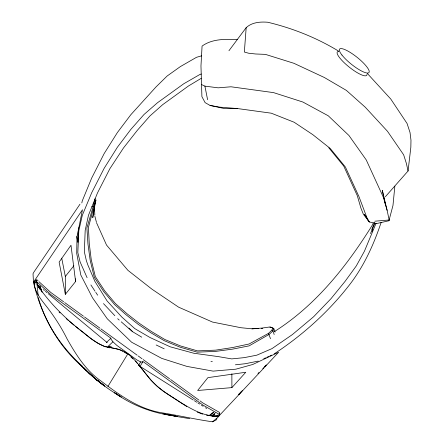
<?xml version="1.0" encoding="UTF-8"?>
<svg xmlns="http://www.w3.org/2000/svg" width="444" height="444" viewBox="0 0 444 444"><rect width="100%" height="100%" fill="white"/><g stroke="black" fill="none" stroke-linecap="round" stroke-linejoin="round"><path stroke-width="0.67" d="M78.433 227.755L77.872 242.518M338.711 51.188C316.766 37.823 292.701 28.2 267.721 22.244C260.184 21.656 251.992 22.256 246.176 27.661L244.35 52.042L248.579 53.213L255.611 53.985L265.418 54.373L293.861 63.281L324.325 77.484L346.376 90.393L365.268 107.232L387.507 131.319L403.646 154.801L406.343 163.309L408.069 170.984L385.364 196.736M394.849 186.158L392.979 205.455L388.916 220.757L376.629 223.56L369.397 221.989L364.352 214.419L366.877 218.204M408.069 170.984L410.839 147.291L410.978 140.21L410.028 132.512L407.065 123.476L390.759 99.029L367.343 73.476M94 208.991L92.757 217.671L95.871 199.656L88.423 227.35L89.244 243.417L91.253 259.729L95.332 276.618L104.74 290.881L115.429 303.563L127.062 313.775L138.944 323.071L151.465 331.546L164.896 339.521L180.58 345.97L197.497 350.888L215.64 350.144L232.595 347.541L249.09 343.995L268.465 333.389L272.044 329.981L272.549 328.016L270.279 326.901L261.977 328.083L252.02 328.81L240.903 327.722L212.521 322.067L178.593 307.154L152.037 289.244L127.933 270.346L106.527 245.06L96.592 222.866M81.829 202.925L82.262 200.91L91.647 178.127L104.151 153.596L117.377 132.562L130.819 114.73L155.977 86.974L167.105 76.046L180.336 66.611L196.531 57.298L201.709 55.8M95.099 198.618L93.168 206.565L86.902 227.988L87.973 244.122L90.199 260.4L94.333 277.395L103.857 291.769L114.619 304.595L126.268 314.929L138.167 324.309L150.81 332.756L164.347 340.726L180.17 347.214L197.23 352.153L215.562 351.398L232.562 349.139L249.128 345.865L269.136 334.404L272.966 330.897L273.782 328.427L271.201 327.3L269.897 327.45M94.861 204.506L95.982 200.266M381.146 222.405C373.454 245.46 363.142 267.976 347.791 287.007C327.117 313.187 301.926 335.57 274.115 353.924M388.916 220.757L389.166 219.996L387.118 210.323L382.312 190.382L385.686 205.905M373.276 222.921L372.499 224.847C346.886 266.117 315.9 305.328 274.392 331.601M371.761 229.509L374.625 222.438M374.991 223.116L370.479 233.583M376.079 223.277L364.435 251.21L356.282 265.934L345.071 281.368L331.002 298.668L313.597 316.766L292.38 334.582L271.994 348.612L256.832 355.167L244.222 357.642L231.707 358.896L218.326 356.615L193.895 353.263L170.263 346.836L149.917 337.462L134.798 328.61L121.834 317.066L107.076 300.932L94.855 281.313L87.884 265.029L86.38 260.756L84.354 251.842L85.181 230.464L88.473 215.285L97.469 192.979L109.846 168.737L123.515 147.93L137.274 130.403L149.9 115.995L162.698 104.651L188.356 86.064L201.132 78.372M38.129 295.06L37.057 284.587L35.864 279.998L34.105 282.201C34.593 293.223 42.896 301.448 49.112 309.845C55.9 318.986 61.994 328.649 67.061 338.855C75.985 354.651 85.914 370.623 101.138 381.113C119.342 394.838 138.445 408.991 161.544 412.754C178.621 415.423 195.482 419.43 212.587 421.8L218.692 416.544L219.869 413.675M216.966 418.653L216.511 419.763L212.587 421.8M37.057 284.587C49.606 303.069 65.551 318.953 83.3 332.439C90.015 338.028 96.986 343.517 105.195 346.731C113.037 348.218 121.218 348.94 127.839 353.862C139.505 362.853 146.082 376.556 157.126 386.163C164.152 392.368 172.322 396.992 180.086 402.164C191.408 409.013 203.951 416.744 217.638 415.923L218.137 414.729M372.083 231.291L372.849 229.476M138.539 365.445L140.643 361.932L142.652 362.104L142.646 361.283L202.808 404.989L219.652 414.579L218.859 415.573M139.843 366.783L142.652 362.104M107.931 386.413L127.839 353.862M84.371 368.409C58.07 346.742 41.131 315.168 33.467 282.218L82.479 209.751L76.995 236.696L76.723 253.524L80.802 274.991L92.524 297.824L107.298 318.814L131.64 342.235L161.783 358.397L186.924 366.405L213.12 371.123L235.903 369.169L252.841 364.446L278.627 352.253L218.387 416.561M79.987 204.179L33.766 272.294L33.023 273.732L33.467 282.218M266.328 364.913L264.779 366.672M228.932 50.749L246.176 27.661M38.095 280.88L36.58 279.492L36.58 281.579L35.392 283.072L35.387 281.507M75.585 278.76L75.591 281.513L65.335 294.35L65.324 276.462L73.865 265.767M241.669 391.181L238.805 394.328A2.153 0.433 -49.3 0 1 238.528 394.344M242.324 390.703L239.088 394.305A1.77 0.355 -49.7 0 1 238.861 394.117M231.901 387.623L245.782 372.261L207.909 377.644L197.658 390.481L231.901 387.623L231.868 373.776M264.624 366.578L265.601 365.601M257.958 373.487L258.93 372.51M262.831 368.62L263.808 367.643M106.399 342.535L110.911 338.223L50.749 294.516L36.58 281.579M108.408 346.104L112.926 341.797L110.917 339.044L110.911 338.223M209.479 415.312L213.431 412.104M213.647 412.432L210.162 415.262L208.286 415.379M212.454 416.372L214.435 414.768M211.771 416.389L214.868 413.986M211.683 415.684L215.285 412.892M107.398 347.502L110.395 346.148L111.089 346.775M107.92 347.008L109.724 346.203M263.747 358.658L265.59 357.842M266.816 357.303L268.653 356.488M269.88 355.944L271.722 355.128M109.613 347.868L111.433 347.086M201.299 74.037L200.005 74.414L183.81 83.727L157.509 102.725L144.028 114.474L130.847 129.398L117.399 147.23L104.179 168.265L91.669 192.796L82.284 215.357L78.816 230.758L77.822 252.547L80.103 261.921L87.091 277.694M258.23 361.1L245.432 363.703L235.403 364.796M213.997 416.416L217.638 415.923M374.808 221.206L389.166 219.996M252.02 328.81L258.719 328.482M261.394 328.349L262.731 328.283M213.015 416.072L217.782 416.072M237.29 108.436L223.726 108.408L210.068 105.444L205.117 102.636L201.909 96.631L200.966 65.962L202.07 46.104C212.193 38.678 225.774 39.022 237.734 39.671M91.825 206.527L94.15 206.754M215.107 416.339L218.692 416.544M189.632 418.653L175.619 416.339L162.904 413.691M201.31 84.46L204.9 86.13L218.165 87.829L231.013 86.785L273.609 92.63L302.88 102.031L328.288 115.812L348.967 135.514L366.245 159.929L383.466 197.541L387.118 210.323M210.956 361.377L212.315 361.599M210.068 105.444L219.736 107.148L237.651 108.575L271.284 113.192L294.156 122.25L312.748 134.615L330.186 148.424L345.415 167.049L359.013 196.742L367.815 220.052M206.399 415.073L208.297 415.406M209.562 415.634L210.833 415.856M212.099 416.078L213.364 416.3M164.902 414.091L173.56 415.795C152.237 413.064 131.757 405.194 114.324 392.574L121.256 396.969C106.543 388.378 92.868 377.938 81.23 365.456M167.416 414.435L177.345 416.528L169.891 414.907M197.258 412.126L202.619 414.135M156.149 344.971L164.208 348.806M94.372 201.149L95.405 201.654M140.643 361.932L136.746 359.845L116.828 345.377L112.926 341.797M122.921 351.426L119.514 349.461L104.329 346.314L98.024 343.362L91.63 339.155L79.959 329.92M124.054 352.081L126.895 353.718M141.747 337.185L132.412 331.596L121.24 321.839M186.746 406.526L163.714 391.519L157.248 386.391L150.921 380.164L138.45 364.663M140.16 366.461L193.229 400.016M194.394 400.754L196.731 402.225M197.896 402.963L199.645 404.073M201.393 405.178L203.141 406.282M205.478 407.759L206.643 408.497M63.609 301.776L50.749 292.43L39.111 281.801M64.713 302.575L83.444 316.184M84.538 316.977L99.878 328.122M100.977 328.921L137.168 355.211M138.239 355.994L142.03 358.746M143.146 359.557L169.564 378.749M170.657 379.548L198.879 400.05M200 400.865L202.803 402.902L219.647 412.493L219.652 414.579M75.597 326.49L78.865 329.065M96.009 379.176L93.962 377.539L104.795 386.114L95.61 379.071L79.071 363.675M97.552 380.408L103.191 384.909L95.61 379.071L97.247 380.564L88.434 372.633M68.243 320.429L66.178 318.62M69.297 321.295L74.026 325.191M43.323 289.627L44.389 290.509M45.455 291.392L47.053 292.718M48.119 293.601L107.22 342.64M117.688 318.736L119.208 320.069M130.974 357.115L132.978 358.869M82.146 365.978C61.855 347.757 45.738 323.909 38.267 297.591M90.393 374.564L83.639 367.86L86.164 370.191M59.052 312.027L60.073 312.97M83.639 367.86L92.63 376.173M128.988 328.122L132.462 331.452M272.044 329.981L272.966 330.897L274.187 334.532M103.469 303.602L114.846 315.706M135.487 361.066L137.601 363.636M328.804 147.797L343.756 166.106L357.27 195.599L360.9 208.07L363.381 214.258L369.397 221.989L367.593 219.286M268.465 333.389L270.513 338.689M90.898 284.948L95.022 291.209M95.771 292.346L97.647 295.193M37.29 282.673L37.895 285.337L40.654 289.593M37.895 285.337L40.41 289.954M273.782 328.427L275.102 332.118M38.872 285.203L40.415 289.654M38.162 285.309L39.044 287.862M40.004 285.98L42.102 292.224M40.093 286.641L41.764 291.591M34.105 282.201L34.832 284.876M94.877 216.245L96.42 222.205M204.9 86.13L207.598 99.728M76.707 236.48L77.761 241.802M61.727 258.186L65.324 276.462M65.335 294.35L59.13 262.104L70.979 245.26L75.591 281.513M94.383 206.321L94.844 215.151M366.977 74.47A18.781 4.484 38.6 0 1 348.723 66.705A18.781 4.484 38.6 0 1 338.572 51.382M341.941 55.028A18.781 4.484 38.6 0 0 367.743 73.044A18.781 4.484 38.6 0 0 353.152 54.368A18.781 4.484 38.6 0 0 341.941 55.028"/></g></svg>
